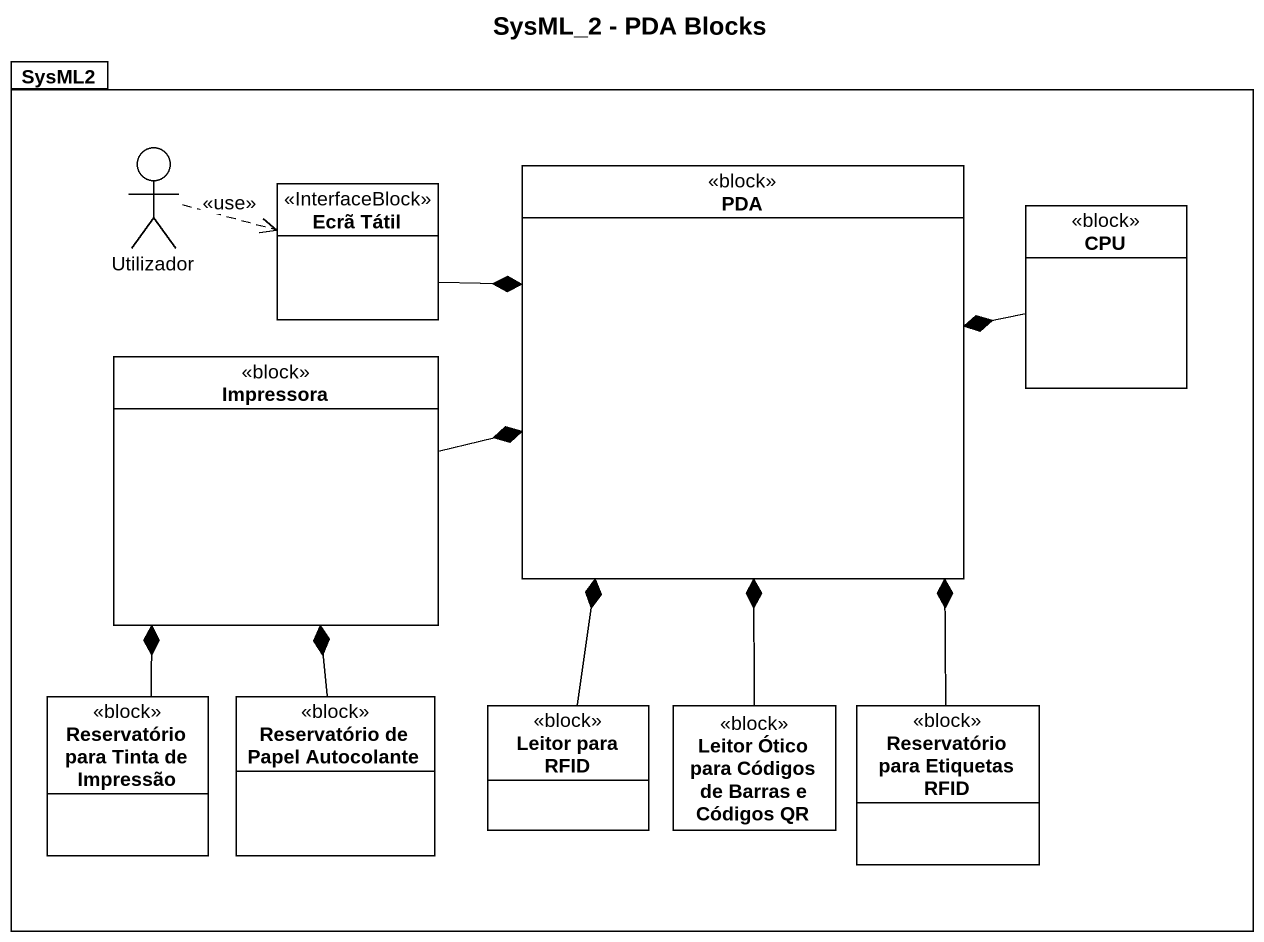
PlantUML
@startuml
title SysML_2 - PDA Blocks
allowmixing
hide circle
hide empty members
package SysML2 {
  actor Utilizador
  class "Ecrã Tátil" as Ecrã_Tátil <<InterfaceBlock>>
  class PDA <<block>>
  class CPU <<block>>
  class Impressora <<block>>
  class "Reservatório para Tinta de Impressão" as Reservatório_para_Tinta_de <<block>>
  class "Reservatório de Papel Autocolante" as Reservatório_de_Papel <<block>>
  class "Leitor para RFID" as Leitor_para_RFID <<block>>
  class "Leitor Ótico para Códigos de Barras e Códigos QR" as Leitor_Ótico_para_Códigos <<block>>
  class "Reservatório para Etiquetas RFID" as Reservatório_para_Etiquetas <<block>>
}
Utilizador .right.> Ecrã_Tátil : <<use>>
Ecrã_Tátil -right-* PDA
CPU -left-* PDA
Impressora -right-* PDA
Reservatório_para_Tinta_de -up-* Impressora
Reservatório_de_Papel -up-* Impressora
Leitor_para_RFID -up-* PDA
Leitor_Ótico_para_Códigos -up-* PDA
Reservatório_para_Etiquetas -up-* PDA
@enduml
